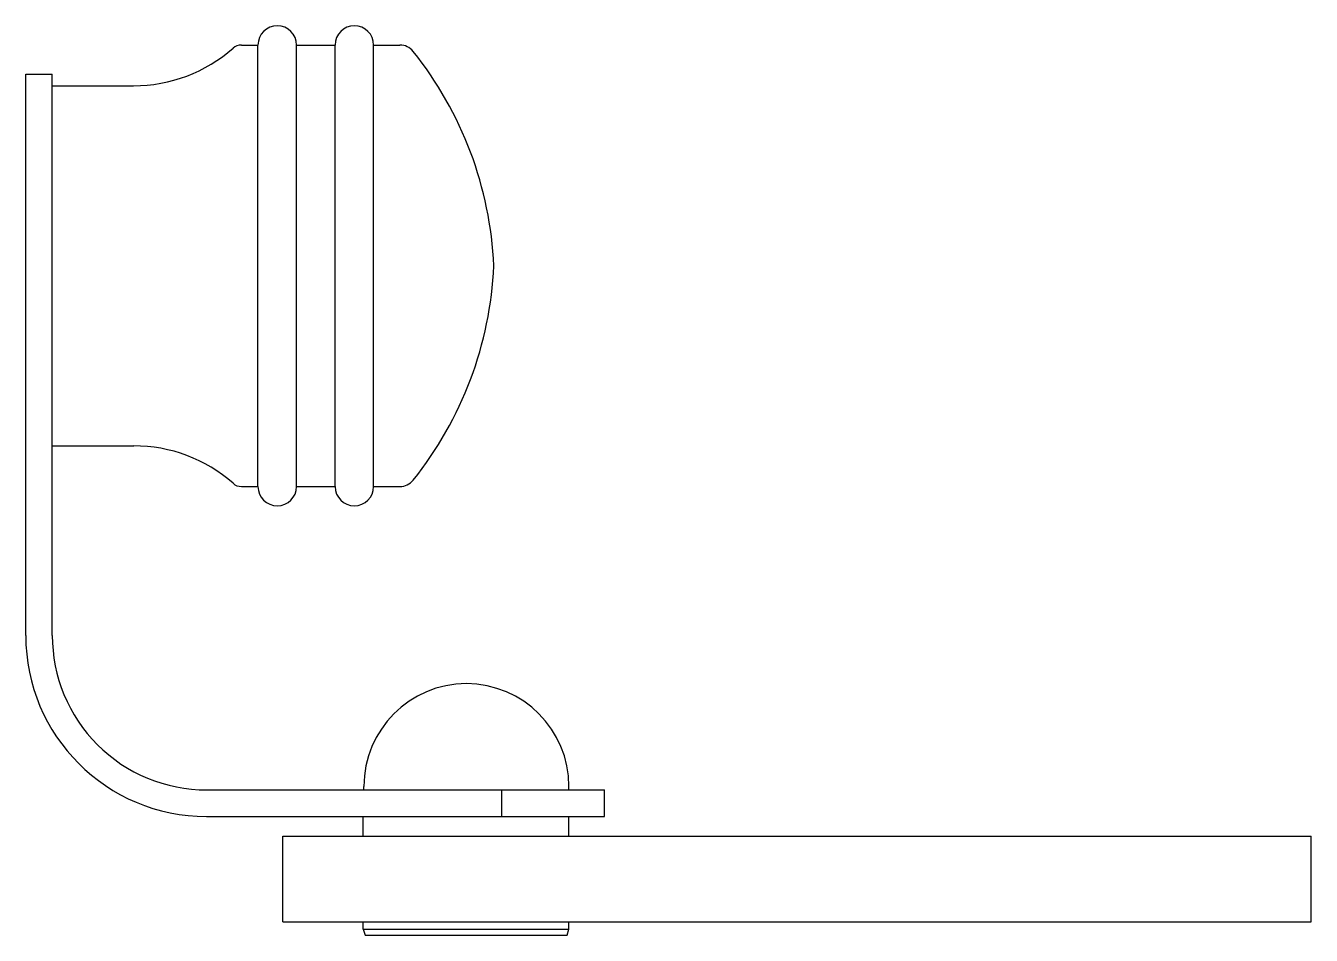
# Model space of a CAD drawing. Extents: x -365.867 to -365.716, y 0.987 to 1.094.
import ezdxf

# ---------------------------------------------------------------- set-up
doc = ezdxf.new("R2010")
doc.units = 0
doc.header["$LTSCALE"] = 0.187989
doc.header["$MEASUREMENT"] = 0
doc.linetypes.add('CONTINU', pattern=[0])
doc.layers.get('0').update_dxf_attribs({"linetype": 'CONTINUOUS'})

msp = doc.modelspace()

# ---------------------------------------------------------------- linework, layer by layer
at = {"linetype": 'CONTINU'}
for points in [[(-365.83516, 1.09124, 0.999959), (-365.83969, 1.09124)], [(-365.8261, 1.09124, 0.999954), (-365.83063, 1.09124)], [(-365.85431, 1.08646, 0.183185), (-365.84262, 1.09087)], [(-365.84163, 1.09124, 0.182681), (-365.84262, 1.09087)], [(-365.82145, 1.09049, 0.227127), (-365.82302, 1.09124)], [(-365.81198, 1.06531, 0.15922), (-365.82145, 1.09049)], [(-365.82145, 1.04013, 0.159221), (-365.81198, 1.06531)], [(-365.84262, 1.03976, 0.182676), (-365.85428, 1.04416)], [(-365.84262, 1.03976, 0.182682), (-365.84163, 1.03938)], [(-365.83969, 1.03938, 0.999959), (-365.83516, 1.03938)], [(-365.83063, 1.03938, 0.999943), (-365.8261, 1.03938)], [(-365.82302, 1.03938, 0.227116), (-365.82145, 1.04013)], [(-365.86698, 1.02187, 0.414213), (-365.84573, 1.00062)], [(-365.86386, 1.0219, 0.414897), (-365.84572, 1.00374)], [(-365.81519, 1.01623, 0.413443), (-365.82725, 1.00415)], [(-365.80315, 1.00415, 0.413361), (-365.81519, 1.01623)]]:
    msp.add_lwpolyline(points, format="xyb", dxfattribs=at)
for points in [[(-365.84163, 1.09124), (-365.83969, 1.09124)], [(-365.83969, 1.03938), (-365.83969, 1.09124)], [(-365.83516, 1.03938), (-365.83516, 1.09124)], [(-365.83516, 1.09124), (-365.83063, 1.09124)], [(-365.83063, 1.03938), (-365.83063, 1.09124)], [(-365.8261, 1.03938), (-365.8261, 1.09124)], [(-365.8261, 1.09124), (-365.82302, 1.09124)], [(-365.86698, 1.02187), (-365.86698, 1.08783)], [(-365.86698, 1.08783), (-365.86386, 1.08783)], [(-365.86386, 1.0219), (-365.86386, 1.08783)], [(-365.86386, 1.08646), (-365.85431, 1.08646)], [(-365.86386, 1.04416), (-365.85428, 1.04416)], [(-365.84163, 1.03938), (-365.83969, 1.03938)], [(-365.83516, 1.03938), (-365.83063, 1.03938)], [(-365.8261, 1.03938), (-365.82302, 1.03938)], [(-365.84572, 1.00374), (-365.79896, 1.00374)], [(-365.82725, 1.00374), (-365.82725, 1.00415)], [(-365.81104, 1.00062), (-365.81104, 1.00374)], [(-365.80315, 1.00374), (-365.80315, 1.00415)], [(-365.79896, 1.00062), (-365.79896, 1.00374)], [(-365.84573, 1.00062), (-365.79896, 1.00062)], [(-365.82732, 0.99832), (-365.82732, 1.00062)], [(-365.80315, 0.99832), (-365.80315, 1.00062)], [(-365.83677, 0.98825), (-365.83677, 0.99832)], [(-365.83677, 0.99832), (-365.71592, 0.99832)], [(-365.71592, 0.98825), (-365.71592, 0.99832)], [(-365.83677, 0.98825), (-365.71592, 0.98825)], [(-365.82732, 0.98738), (-365.82732, 0.98825)], [(-365.80315, 0.98738), (-365.80315, 0.98825)], [(-365.82732, 0.98738), (-365.8271, 0.98667)], [(-365.82732, 0.98738), (-365.80315, 0.98738)], [(-365.8271, 0.98667), (-365.80336, 0.98667)], [(-365.80336, 0.98667), (-365.80315, 0.98738)]]:
    msp.add_lwpolyline(points, dxfattribs=at)

doc.saveas('drawing.dxf')
